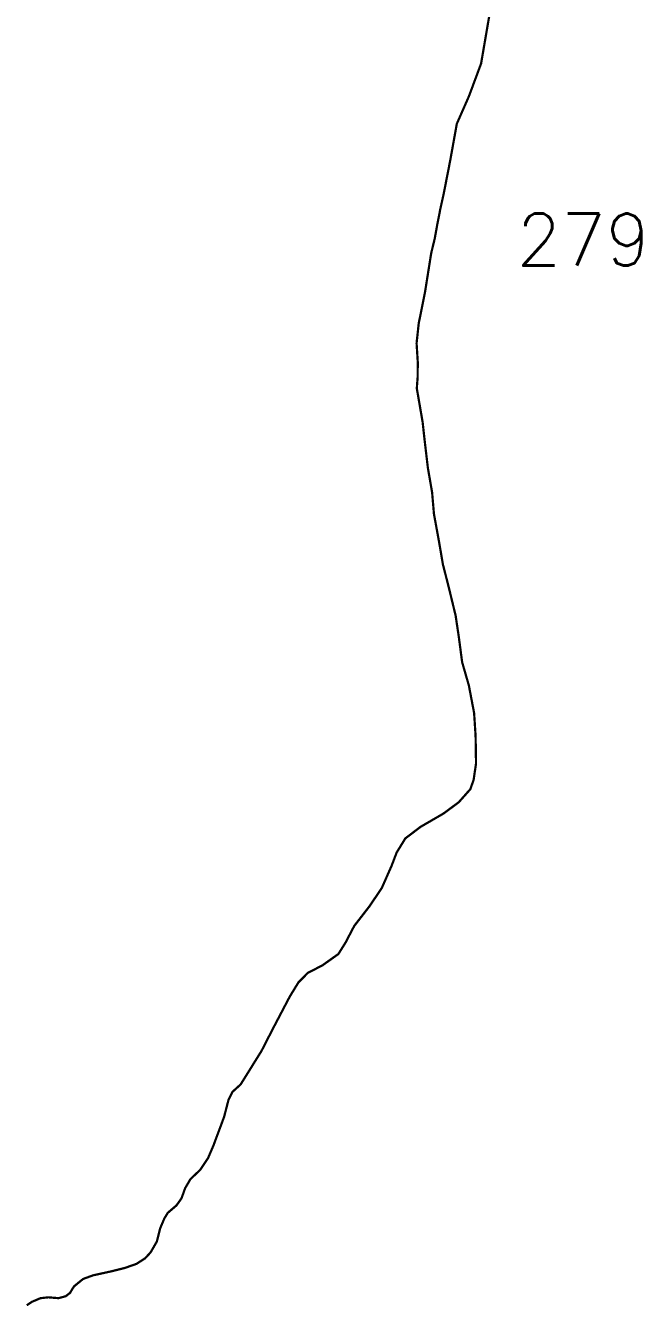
# Model space of a CAD drawing. Header units: metres. Extents: x 317826 to 321990, y 1856855 to 1863663.
# Drawn here: x 320049 to 320879, y 1856855 to 1858582 of the extents above; entities that cross this region are included whole.
import ezdxf

# ---------------------------------------------------------------- set-up
doc = ezdxf.new("R2010")
doc.units = ezdxf.units.M
doc.layers.add('NATURALLY PROTECTED', color=3, linetype='Continuous')
doc.styles.get("Standard").update_dxf_attribs({"font": 'simplex.shx'})

msp = doc.modelspace()

# ---------------------------------------------------------------- linework, layer by layer
at = {"layer": 'NATURALLY PROTECTED', "const_width": 3, "flags": 128}
msp.add_lwpolyline([(320675.2, 1858601.9), (320663, 1858530.7), (320646.7, 1858486.8), (320630.3, 1858449.5), (320621.5, 1858400.5), (320612.5, 1858354.5), (320608.2, 1858335.2), (320603.8, 1858312.8), (320600.6, 1858294.9), (320595.8, 1858275.1), (320587.4, 1858222.1), (320579, 1858180.5), (320576.1, 1858153.6), (320577.7, 1858127.8), (320577.5, 1858107.4), (320576.4, 1858092.7), (320578.8, 1858078.7), (320584.2, 1858047.4), (320586.9, 1858022.9), (320591.3, 1857985.4), (320597, 1857952.5), (320599.5, 1857923.2), (320606.3, 1857886.1), (320611.6, 1857855.1), (320619.3, 1857825), (320628.7, 1857786.2), (320632.9, 1857758), (320637.5, 1857723.3), (320646.5, 1857692.1), (320653.6, 1857654.9), (320655.6, 1857623.9), (320656.2, 1857586.7), (320652.9, 1857564.5), (320648.5, 1857552.1), (320632.9, 1857534.5), (320612.4, 1857519.3), (320581.4, 1857501.3), (320560.9, 1857485.7), (320549.3, 1857466.8), (320542.3, 1857448.5), (320529.1, 1857418.6), (320512.6, 1857394.2), (320492.1, 1857367.7), (320480.4, 1857345.3), (320470.7, 1857329.8), (320449.2, 1857314.5), (320429.6, 1857304.4), (320416.8, 1857291.4), (320405.1, 1857272.2), (320382.1, 1857228.3), (320367.1, 1857199), (320339, 1857153.9), (320327.9, 1857143.8), (320322.7, 1857133.2), (320316.7, 1857110), (320302.4, 1857071.6), (320295.2, 1857054.7), (320284.4, 1857038.6), (320271.4, 1857026.2), (320264.3, 1857014.1), (320259.3, 1857000.2), (320252.5, 1856990.7), (320240.8, 1856980.7), (320236.2, 1856973.1), (320230.7, 1856960.1), (320226.1, 1856942), (320217.7, 1856927.4), (320210.3, 1856919.4), (320198.6, 1856911.9), (320182.9, 1856906.4), (320165.4, 1856902), (320140.3, 1856896.5), (320126.8, 1856891.6), (320114.9, 1856881.9), (320112.2, 1856878), (320109.3, 1856872.9), (320103.4, 1856868.3), (320093.7, 1856865.7), (320080.1, 1856866.8), (320069.5, 1856865.7), (320057.9, 1856860.8), (320050.8, 1856856.1)], dxfattribs=at)

# ---------------------------------------------------------------- texts
at = {"insert": (320710.9, 1858328.3), "char_height": 70, "attachment_point": 1}
msp.add_mtext_dynamic_manual_height_columns('279', width=95.172, gutter_width=1, heights=[0], dxfattribs=at)

doc.saveas('drawing.dxf')
